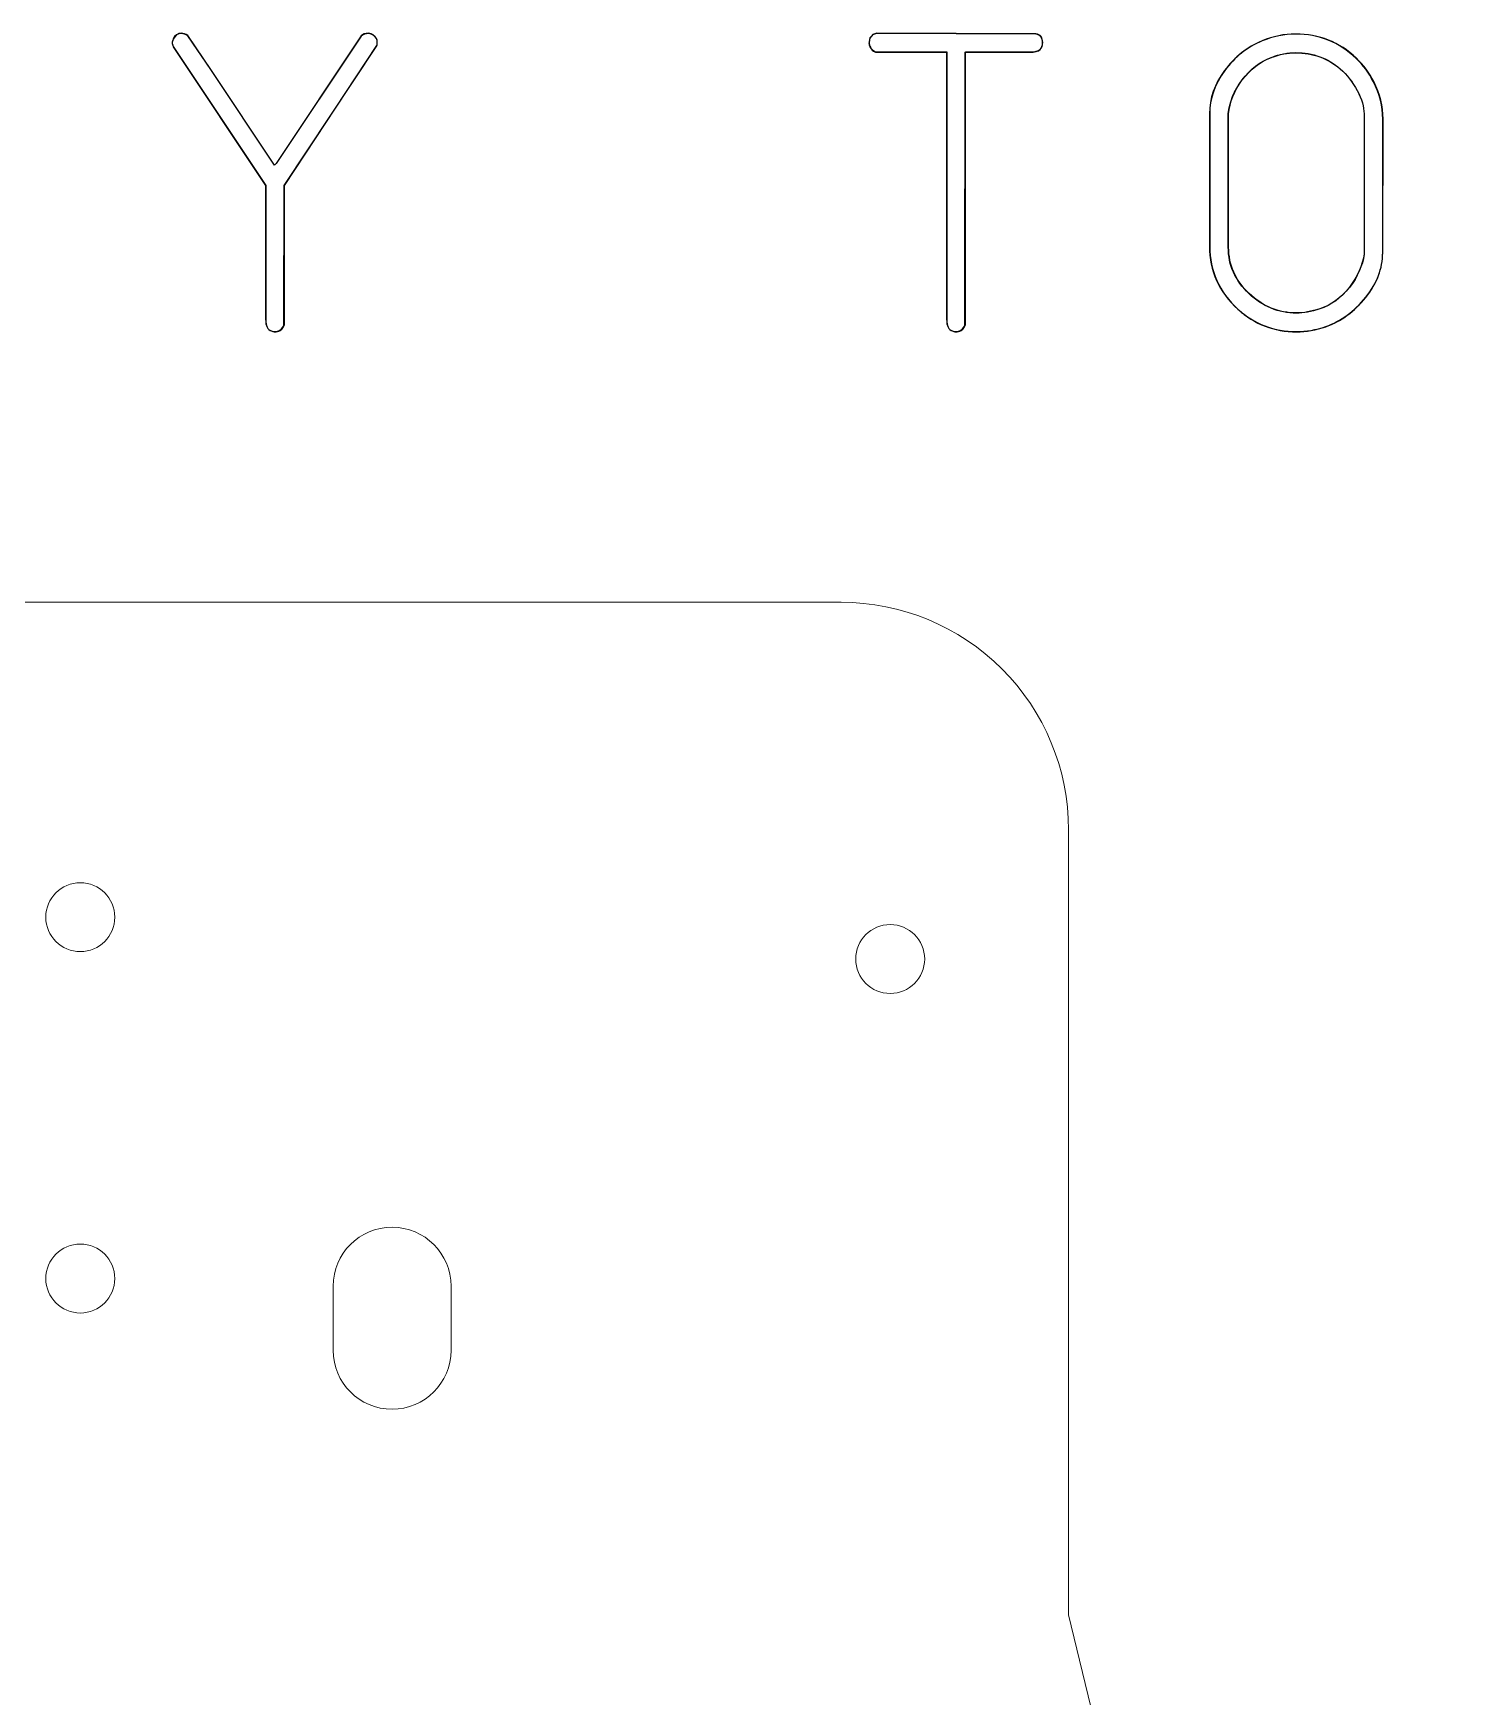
# Model space of a CAD drawing. Header units: inches. Extents: x -12 to 12, y -7.2 to 7.2.
# Drawn here: x -7.155 to -3.986, y 3.533 to 7.19 of the extents above; entities that cross this region are included whole.
import ezdxf

# ---------------------------------------------------------------- set-up
doc = ezdxf.new("R2010")
doc.units = ezdxf.units.IN
doc.header["$MEASUREMENT"] = 0
doc.layers.add('Layer 1', color=7, linetype='Continuous')

msp = doc.modelspace()

# ---------------------------------------------------------------- linework, layer by layer
at = {"layer": 'Layer 1'}
for points, knots in [([(-6.8153, 7.1853), (-6.8153, 7.1853), (-6.7649, 7.1105), (-6.7649, 7.1105), (-6.7649, 7.1105), (-6.7649, 7.1105), (-6.6248, 6.8999), (-6.6248, 6.8999), (-6.6248, 6.8999), (-6.6248, 6.8999), (-6.6211, 6.9036), (-6.6211, 6.9036), (-6.6211, 6.9036), (-6.6211, 6.9036), (-6.4345, 7.1845), (-6.4345, 7.1845), (-6.4345, 7.1845), (-6.4308, 7.1882), (-6.4253, 7.19), (-6.4178, 7.19), (-6.4178, 7.19), (-6.4103, 7.1887), (-6.4046, 7.185), (-6.4009, 7.1788), (-6.4009, 7.1788), (-6.3997, 7.177), (-6.3991, 7.1738), (-6.3991, 7.1694), (-6.3991, 7.1694), (-6.3991, 7.1663), (-6.3994, 7.1642), (-6.3999, 7.1629), (-6.3999, 7.1629), (-6.3999, 7.1629), (-6.6031, 6.8554), (-6.6031, 6.8554), (-6.6031, 6.8554), (-6.6031, 6.8554), (-6.6031, 6.5487), (-6.6031, 6.5487), (-6.6031, 6.5487), (-6.6037, 6.5449), (-6.6068, 6.5409), (-6.6126, 6.5365), (-6.6126, 6.5365), (-6.6164, 6.5347), (-6.6201, 6.5337), (-6.624, 6.5337), (-6.624, 6.5337), (-6.6266, 6.5337), (-6.6291, 6.5344), (-6.6317, 6.5357), (-6.6317, 6.5357), (-6.6399, 6.5381), (-6.644, 6.5466), (-6.644, 6.5609), (-6.644, 6.5609), (-6.644, 6.5609), (-6.644, 6.8554), (-6.644, 6.8554), (-6.644, 6.8554), (-6.644, 6.8554), (-6.8478, 7.1611), (-6.8478, 7.1611), (-6.8478, 7.1611), (-6.8491, 7.1648), (-6.8498, 7.1676), (-6.8498, 7.1694), (-6.8498, 7.1694), (-6.8498, 7.1713), (-6.8491, 7.1741), (-6.848, 7.1778), (-6.848, 7.1778), (-6.8436, 7.1859), (-6.8376, 7.19), (-6.8301, 7.19), (-6.8301, 7.19), (-6.8252, 7.19), (-6.8202, 7.1884), (-6.8153, 7.1853)], [0, 0, 0, 0, 0.047619, 0.047619, 0.047619, 0.047619, 0.095238, 0.095238, 0.095238, 0.095238, 0.142857, 0.142857, 0.142857, 0.142857, 0.190476, 0.190476, 0.190476, 0.190476, 0.238095, 0.238095, 0.238095, 0.238095, 0.285714, 0.285714, 0.285714, 0.285714, 0.333333, 0.333333, 0.333333, 0.333333, 0.380952, 0.380952, 0.380952, 0.380952, 0.428571, 0.428571, 0.428571, 0.428571, 0.47619, 0.47619, 0.47619, 0.47619, 0.52381, 0.52381, 0.52381, 0.52381, 0.571429, 0.571429, 0.571429, 0.571429, 0.619048, 0.619048, 0.619048, 0.619048, 0.666667, 0.666667, 0.666667, 0.666667, 0.714286, 0.714286, 0.714286, 0.714286, 0.761905, 0.761905, 0.761905, 0.761905, 0.809524, 0.809524, 0.809524, 0.809524, 0.857143, 0.857143, 0.857143, 0.857143, 0.904762, 0.904762, 0.904762, 0.904762, 1, 1, 1, 1]), ([(-4.9511, 7.189), (-4.941, 7.1873), (-4.9361, 7.1807), (-4.9361, 7.1695), (-4.9361, 7.1695), (-4.9361, 7.164), (-4.9379, 7.1591), (-4.9416, 7.1551), (-4.9416, 7.1551), (-4.9454, 7.151), (-4.9532, 7.1491), (-4.965, 7.1491), (-4.965, 7.1491), (-4.965, 7.1491), (-5.1061, 7.1491), (-5.1061, 7.1491), (-5.1061, 7.1491), (-5.1061, 7.1491), (-5.1061, 6.5487), (-5.1061, 6.5487), (-5.1061, 6.5487), (-5.1068, 6.5449), (-5.1099, 6.5409), (-5.1157, 6.5365), (-5.1157, 6.5365), (-5.1194, 6.5347), (-5.1232, 6.5337), (-5.1271, 6.5337), (-5.1271, 6.5337), (-5.1297, 6.5337), (-5.1321, 6.5344), (-5.1347, 6.5357), (-5.1347, 6.5357), (-5.143, 6.5381), (-5.1471, 6.5466), (-5.1471, 6.5609), (-5.1471, 6.5609), (-5.1471, 6.5609), (-5.1471, 7.1491), (-5.1471, 7.1491), (-5.1471, 7.1491), (-5.1471, 7.1491), (-5.3038, 7.1491), (-5.3038, 7.1491), (-5.3038, 7.1491), (-5.3093, 7.1521), (-5.313, 7.1556), (-5.315, 7.1593), (-5.315, 7.1593), (-5.3168, 7.163), (-5.3177, 7.1664), (-5.3177, 7.1695), (-5.3177, 7.1695), (-5.3177, 7.1713), (-5.3171, 7.1747), (-5.3159, 7.1798), (-5.3159, 7.1798), (-5.3122, 7.1859), (-5.3072, 7.1894), (-5.301, 7.19), (-5.301, 7.19), (-5.301, 7.19), (-4.9511, 7.189), (-4.9511, 7.189)], [0, 0, 0, 0, 0.058824, 0.058824, 0.058824, 0.058824, 0.117647, 0.117647, 0.117647, 0.117647, 0.176471, 0.176471, 0.176471, 0.176471, 0.235294, 0.235294, 0.235294, 0.235294, 0.294118, 0.294118, 0.294118, 0.294118, 0.352941, 0.352941, 0.352941, 0.352941, 0.411765, 0.411765, 0.411765, 0.411765, 0.470588, 0.470588, 0.470588, 0.470588, 0.529412, 0.529412, 0.529412, 0.529412, 0.588235, 0.588235, 0.588235, 0.588235, 0.647059, 0.647059, 0.647059, 0.647059, 0.705882, 0.705882, 0.705882, 0.705882, 0.764706, 0.764706, 0.764706, 0.764706, 0.823529, 0.823529, 0.823529, 0.823529, 0.882353, 0.882353, 0.882353, 0.882353, 1, 1, 1, 1]), ([(-4.2093, 7.0836), (-4.1956, 7.0567), (-4.1888, 7.0294), (-4.1888, 7.0013), (-4.1888, 7.0013), (-4.1888, 7.0013), (-4.1888, 6.7073), (-4.1888, 6.7073), (-4.1888, 6.7073), (-4.1888, 6.6732), (-4.2012, 6.6405), (-4.226, 6.6093), (-4.226, 6.6093), (-4.2509, 6.5783), (-4.2802, 6.5568), (-4.3138, 6.5449), (-4.3138, 6.5449), (-4.3354, 6.5375), (-4.3569, 6.5337), (-4.378, 6.5337), (-4.378, 6.5337), (-4.4277, 6.5337), (-4.4706, 6.5501), (-4.5067, 6.5831), (-4.5067, 6.5831), (-4.5483, 6.6212), (-4.5691, 6.6672), (-4.5691, 6.7213), (-4.5691, 6.7213), (-4.5691, 6.7213), (-4.5691, 7.0125), (-4.5691, 7.0125), (-4.5691, 7.0125), (-4.5691, 7.0462), (-4.5581, 7.0779), (-4.5361, 7.1078), (-4.5361, 7.1078), (-4.514, 7.1377), (-4.4867, 7.1595), (-4.4539, 7.1731), (-4.4539, 7.1731), (-4.4297, 7.183), (-4.4051, 7.1881), (-4.3804, 7.1881), (-4.3804, 7.1881), (-4.3289, 7.1881), (-4.2845, 7.1703), (-4.2473, 7.1349), (-4.2473, 7.1349), (-4.2319, 7.12), (-4.2192, 7.1027), (-4.2093, 7.0836)], [0, 0, 0, 0, 0.071429, 0.071429, 0.071429, 0.071429, 0.142857, 0.142857, 0.142857, 0.142857, 0.214286, 0.214286, 0.214286, 0.214286, 0.285714, 0.285714, 0.285714, 0.285714, 0.357143, 0.357143, 0.357143, 0.357143, 0.428571, 0.428571, 0.428571, 0.428571, 0.5, 0.5, 0.5, 0.5, 0.571429, 0.571429, 0.571429, 0.571429, 0.642857, 0.642857, 0.642857, 0.642857, 0.714286, 0.714286, 0.714286, 0.714286, 0.785714, 0.785714, 0.785714, 0.785714, 0.857143, 0.857143, 0.857143, 0.857143, 1, 1, 1, 1]), ([(-4.2447, 7.0641), (-4.2548, 7.0827), (-4.2671, 7.0985), (-4.2821, 7.1117), (-4.2821, 7.1117), (-4.3096, 7.1352), (-4.3424, 7.1471), (-4.3804, 7.1471), (-4.3804, 7.1471), (-4.3978, 7.1471), (-4.4155, 7.1437), (-4.4337, 7.1369), (-4.4337, 7.1369), (-4.4586, 7.1274), (-4.4801, 7.111), (-4.4978, 7.0873), (-4.4978, 7.0873), (-4.5155, 7.0637), (-4.5257, 7.0389), (-4.5282, 7.0127), (-4.5282, 7.0127), (-4.5282, 7.0127), (-4.5282, 6.7195), (-4.5282, 6.7195), (-4.5282, 6.7195), (-4.5282, 6.6802), (-4.5131, 6.6462), (-4.4828, 6.6176), (-4.4828, 6.6176), (-4.4526, 6.589), (-4.4178, 6.5747), (-4.3785, 6.5747), (-4.3785, 6.5747), (-4.3629, 6.5747), (-4.3458, 6.5778), (-4.3271, 6.584), (-4.3271, 6.584), (-4.3021, 6.5921), (-4.2805, 6.6078), (-4.2621, 6.6312), (-4.2621, 6.6312), (-4.2436, 6.6545), (-4.2329, 6.679), (-4.2298, 6.7045), (-4.2298, 6.7045), (-4.2298, 6.7045), (-4.2298, 7.0127), (-4.2298, 7.0127), (-4.2298, 7.0127), (-4.2298, 7.0281), (-4.2348, 7.0454), (-4.2447, 7.0641)], [0, 0, 0, 0, 0.071429, 0.071429, 0.071429, 0.071429, 0.142857, 0.142857, 0.142857, 0.142857, 0.214286, 0.214286, 0.214286, 0.214286, 0.285714, 0.285714, 0.285714, 0.285714, 0.357143, 0.357143, 0.357143, 0.357143, 0.428571, 0.428571, 0.428571, 0.428571, 0.5, 0.5, 0.5, 0.5, 0.571429, 0.571429, 0.571429, 0.571429, 0.642857, 0.642857, 0.642857, 0.642857, 0.714286, 0.714286, 0.714286, 0.714286, 0.785714, 0.785714, 0.785714, 0.785714, 0.857143, 0.857143, 0.857143, 0.857143, 1, 1, 1, 1])]:
    msp.add_open_spline(points, degree=3, knots=knots, dxfattribs=at)
at = {"layer": 'Layer 1', "lineweight": 25}
for points, knots in [([(-6.8152, 7.1847), (-6.8152, 7.1847), (-6.7648, 7.1101), (-6.7648, 7.1101), (-6.7648, 7.1101), (-6.7648, 7.1101), (-6.6248, 6.9), (-6.6248, 6.9), (-6.6248, 6.9), (-6.6248, 6.9), (-6.6209, 6.9037), (-6.6209, 6.9037), (-6.6209, 6.9037), (-6.6209, 6.9037), (-6.4343, 7.1836), (-6.4343, 7.1836), (-6.4343, 7.1836), (-6.4306, 7.1874), (-6.425, 7.1893), (-6.4176, 7.1893), (-6.4176, 7.1893), (-6.4101, 7.1881), (-6.4045, 7.1844), (-6.4007, 7.1782), (-6.4007, 7.1782), (-6.3995, 7.1763), (-6.3989, 7.1732), (-6.3989, 7.1689), (-6.3989, 7.1689), (-6.3989, 7.1657), (-6.3993, 7.1634), (-6.3998, 7.1621), (-6.3998, 7.1621), (-6.3998, 7.1621), (-6.6034, 6.8553), (-6.6034, 6.8553), (-6.6034, 6.8553), (-6.6034, 6.8553), (-6.6042, 6.5491), (-6.6042, 6.5491), (-6.6042, 6.5491), (-6.6048, 6.5453), (-6.6079, 6.5413), (-6.6136, 6.5369), (-6.6136, 6.5369), (-6.6174, 6.535), (-6.6211, 6.5341), (-6.6248, 6.5341), (-6.6248, 6.5341), (-6.6273, 6.5341), (-6.6298, 6.5348), (-6.6322, 6.536), (-6.6322, 6.536), (-6.6404, 6.5385), (-6.6444, 6.5469), (-6.6444, 6.5612), (-6.6444, 6.5612), (-6.6444, 6.5612), (-6.6444, 6.8553), (-6.6444, 6.8553), (-6.6444, 6.8553), (-6.6444, 6.8553), (-6.8477, 7.1604), (-6.8477, 7.1604), (-6.8477, 7.1604), (-6.849, 7.1641), (-6.8497, 7.167), (-6.8497, 7.1689), (-6.8497, 7.1689), (-6.8497, 7.1706), (-6.849, 7.1733), (-6.8477, 7.1771), (-6.8477, 7.1771), (-6.8434, 7.1852), (-6.8375, 7.1893), (-6.8301, 7.1893), (-6.8301, 7.1893), (-6.8251, 7.1893), (-6.8201, 7.1877), (-6.8152, 7.1847)], [0, 0, 0, 0, 0.047619, 0.047619, 0.047619, 0.047619, 0.095238, 0.095238, 0.095238, 0.095238, 0.142857, 0.142857, 0.142857, 0.142857, 0.190476, 0.190476, 0.190476, 0.190476, 0.238095, 0.238095, 0.238095, 0.238095, 0.285714, 0.285714, 0.285714, 0.285714, 0.333333, 0.333333, 0.333333, 0.333333, 0.380952, 0.380952, 0.380952, 0.380952, 0.428571, 0.428571, 0.428571, 0.428571, 0.47619, 0.47619, 0.47619, 0.47619, 0.52381, 0.52381, 0.52381, 0.52381, 0.571429, 0.571429, 0.571429, 0.571429, 0.619048, 0.619048, 0.619048, 0.619048, 0.666667, 0.666667, 0.666667, 0.666667, 0.714286, 0.714286, 0.714286, 0.714286, 0.761905, 0.761905, 0.761905, 0.761905, 0.809524, 0.809524, 0.809524, 0.809524, 0.857143, 0.857143, 0.857143, 0.857143, 0.904762, 0.904762, 0.904762, 0.904762, 1, 1, 1, 1]), ([(-4.9514, 7.1884), (-4.9414, 7.1865), (-4.9364, 7.18), (-4.9364, 7.1689), (-4.9364, 7.1689), (-4.9364, 7.1632), (-4.9383, 7.1583), (-4.9421, 7.1543), (-4.9421, 7.1543), (-4.9459, 7.1502), (-4.9536, 7.1483), (-4.9653, 7.1483), (-4.9653, 7.1483), (-4.9653, 7.1483), (-5.1063, 7.1483), (-5.1063, 7.1483), (-5.1063, 7.1483), (-5.1063, 7.1483), (-5.1072, 6.5491), (-5.1072, 6.5491), (-5.1072, 6.5491), (-5.1078, 6.5453), (-5.1109, 6.5413), (-5.1166, 6.5369), (-5.1166, 6.5369), (-5.1204, 6.535), (-5.1241, 6.5341), (-5.1278, 6.5341), (-5.1278, 6.5341), (-5.1303, 6.5341), (-5.1328, 6.5348), (-5.1352, 6.536), (-5.1352, 6.536), (-5.1433, 6.5385), (-5.1474, 6.5469), (-5.1474, 6.5612), (-5.1474, 6.5612), (-5.1474, 6.5612), (-5.1474, 7.1474), (-5.1474, 7.1474), (-5.1474, 7.1474), (-5.1474, 7.1474), (-5.3041, 7.1483), (-5.3041, 7.1483), (-5.3041, 7.1483), (-5.3097, 7.1513), (-5.3135, 7.1546), (-5.3153, 7.1584), (-5.3153, 7.1584), (-5.3172, 7.1622), (-5.3181, 7.1657), (-5.3181, 7.1689), (-5.3181, 7.1689), (-5.3181, 7.1706), (-5.3175, 7.174), (-5.3162, 7.1791), (-5.3162, 7.1791), (-5.3125, 7.1853), (-5.3075, 7.1887), (-5.3012, 7.1893), (-5.3012, 7.1893), (-5.3012, 7.1893), (-4.9514, 7.1884), (-4.9514, 7.1884)], [0, 0, 0, 0, 0.058824, 0.058824, 0.058824, 0.058824, 0.117647, 0.117647, 0.117647, 0.117647, 0.176471, 0.176471, 0.176471, 0.176471, 0.235294, 0.235294, 0.235294, 0.235294, 0.294118, 0.294118, 0.294118, 0.294118, 0.352941, 0.352941, 0.352941, 0.352941, 0.411765, 0.411765, 0.411765, 0.411765, 0.470588, 0.470588, 0.470588, 0.470588, 0.529412, 0.529412, 0.529412, 0.529412, 0.588235, 0.588235, 0.588235, 0.588235, 0.647059, 0.647059, 0.647059, 0.647059, 0.705882, 0.705882, 0.705882, 0.705882, 0.764706, 0.764706, 0.764706, 0.764706, 0.823529, 0.823529, 0.823529, 0.823529, 0.882353, 0.882353, 0.882353, 0.882353, 1, 1, 1, 1]), ([(-4.2085, 7.0838), (-4.1948, 7.057), (-4.1879, 7.0296), (-4.1879, 7.0018), (-4.1879, 7.0018), (-4.1879, 7.0018), (-4.1888, 6.7077), (-4.1888, 6.7077), (-4.1888, 6.7077), (-4.1888, 6.6735), (-4.2012, 6.6409), (-4.2261, 6.6098), (-4.2261, 6.6098), (-4.251, 6.5787), (-4.2802, 6.5572), (-4.3138, 6.5454), (-4.3138, 6.5454), (-4.3356, 6.5378), (-4.3571, 6.5341), (-4.3782, 6.5341), (-4.3782, 6.5341), (-4.428, 6.5341), (-4.471, 6.5506), (-4.5071, 6.5836), (-4.5071, 6.5836), (-4.5488, 6.6214), (-4.5696, 6.6676), (-4.5696, 6.7218), (-4.5696, 6.7218), (-4.5696, 6.7218), (-4.5696, 7.0128), (-4.5696, 7.0128), (-4.5696, 7.0128), (-4.5696, 7.0465), (-4.5586, 7.0783), (-4.5364, 7.1081), (-4.5364, 7.1081), (-4.5143, 7.1379), (-4.4868, 7.1596), (-4.454, 7.1734), (-4.454, 7.1734), (-4.4296, 7.1834), (-4.4051, 7.1884), (-4.3802, 7.1884), (-4.3802, 7.1884), (-4.3285, 7.1884), (-4.284, 7.1707), (-4.2467, 7.1352), (-4.2467, 7.1352), (-4.2311, 7.1203), (-4.2184, 7.1032), (-4.2085, 7.0838)], [0, 0, 0, 0, 0.071429, 0.071429, 0.071429, 0.071429, 0.142857, 0.142857, 0.142857, 0.142857, 0.214286, 0.214286, 0.214286, 0.214286, 0.285714, 0.285714, 0.285714, 0.285714, 0.357143, 0.357143, 0.357143, 0.357143, 0.428571, 0.428571, 0.428571, 0.428571, 0.5, 0.5, 0.5, 0.5, 0.571429, 0.571429, 0.571429, 0.571429, 0.642857, 0.642857, 0.642857, 0.642857, 0.714286, 0.714286, 0.714286, 0.714286, 0.785714, 0.785714, 0.785714, 0.785714, 0.857143, 0.857143, 0.857143, 0.857143, 1, 1, 1, 1]), ([(-4.2448, 7.0643), (-4.2547, 7.0829), (-4.2672, 7.0988), (-4.2821, 7.1118), (-4.2821, 7.1118), (-4.3094, 7.1355), (-4.3421, 7.1474), (-4.3802, 7.1474), (-4.3802, 7.1474), (-4.3975, 7.1474), (-4.4153, 7.1439), (-4.4333, 7.137), (-4.4333, 7.137), (-4.4582, 7.1277), (-4.4795, 7.1112), (-4.4974, 7.0875), (-4.4974, 7.0875), (-4.515, 7.0639), (-4.5251, 7.039), (-4.5275, 7.0128), (-4.5275, 7.0128), (-4.5275, 7.0128), (-4.5275, 6.7199), (-4.5275, 6.7199), (-4.5275, 6.7199), (-4.5275, 6.6806), (-4.5125, 6.6467), (-4.4824, 6.6181), (-4.4824, 6.6181), (-4.4522, 6.5894), (-4.4174, 6.5751), (-4.3782, 6.5751), (-4.3782, 6.5751), (-4.3628, 6.5751), (-4.3457, 6.5782), (-4.327, 6.5844), (-4.327, 6.5844), (-4.3021, 6.5925), (-4.2805, 6.6082), (-4.2621, 6.6315), (-4.2621, 6.6315), (-4.2438, 6.655), (-4.233, 6.6794), (-4.2298, 6.7049), (-4.2298, 6.7049), (-4.2298, 6.7049), (-4.2298, 7.0128), (-4.2298, 7.0128), (-4.2298, 7.0128), (-4.2298, 7.0285), (-4.2348, 7.0456), (-4.2448, 7.0643)], [0, 0, 0, 0, 0.071429, 0.071429, 0.071429, 0.071429, 0.142857, 0.142857, 0.142857, 0.142857, 0.214286, 0.214286, 0.214286, 0.214286, 0.285714, 0.285714, 0.285714, 0.285714, 0.357143, 0.357143, 0.357143, 0.357143, 0.428571, 0.428571, 0.428571, 0.428571, 0.5, 0.5, 0.5, 0.5, 0.571429, 0.571429, 0.571429, 0.571429, 0.642857, 0.642857, 0.642857, 0.642857, 0.714286, 0.714286, 0.714286, 0.714286, 0.785714, 0.785714, 0.785714, 0.785714, 0.857143, 0.857143, 0.857143, 0.857143, 1, 1, 1, 1])]:
    msp.add_open_spline(points, degree=3, knots=knots, dxfattribs=at)
at = {"layer": 'Layer 1', "lineweight": 20}
for points, knots in [([(-8.3793, 5.9391), (-8.5119, 5.9391), (-8.6391, 5.8864), (-8.7329, 5.7927), (-8.7329, 5.7927), (-8.8267, 5.6989), (-8.8793, 5.5717), (-8.8793, 5.4391), (-8.8793, 5.4391), (-8.8793, 5.4391), (-8.8793, 3.713), (-8.8793, 3.713), (-8.8793, 3.713), (-8.8793, 3.713), (-9.7378, 0.1752), (-9.7378, 0.1752), (-9.7378, 0.1752), (-9.7721, 0.0268), (-9.7368, -0.1292), (-9.6419, -0.2485), (-9.6419, -0.2485), (-9.5471, -0.3678), (-9.403, -0.4373), (-9.2506, -0.4373), (-9.2506, -0.4373), (-9.2506, -0.4373), (-8.9399, -0.4373), (-8.9399, -0.4373), (-8.9399, -0.4373), (-8.8778, -0.4968), (-8.7936, -0.5334), (-8.7008, -0.5334), (-8.7008, -0.5334), (-8.608, -0.5334), (-8.5237, -0.4968), (-8.4616, -0.4373), (-8.4616, -0.4373), (-8.4616, -0.4373), (-5.297, -0.4373), (-5.297, -0.4373), (-5.297, -0.4373), (-5.2349, -0.4968), (-5.1507, -0.5334), (-5.0578, -0.5334), (-5.0578, -0.5334), (-4.9651, -0.5334), (-4.8809, -0.4968), (-4.8187, -0.4373), (-4.8187, -0.4373), (-4.8187, -0.4373), (-4.508, -0.4373), (-4.508, -0.4373), (-4.508, -0.4373), (-4.3556, -0.4373), (-4.2115, -0.3678), (-4.1166, -0.2485), (-4.1166, -0.2485), (-4.0218, -0.1292), (-3.9865, 0.0267), (-4.0209, 0.1752), (-4.0209, 0.1752), (-4.0209, 0.1752), (-4.8793, 3.713), (-4.8793, 3.713), (-4.8793, 3.713), (-4.8793, 3.713), (-4.8793, 5.4391), (-4.8793, 5.4391), (-4.8793, 5.4391), (-4.8793, 5.5717), (-4.932, 5.6989), (-5.0258, 5.7927), (-5.0258, 5.7927), (-5.1195, 5.8864), (-5.2467, 5.9391), (-5.3793, 5.9391), (-5.3793, 5.9391), (-5.3793, 5.9391), (-8.3793, 5.9391), (-8.3793, 5.9391)], [0, 0, 0, 0, 0.047619, 0.047619, 0.047619, 0.047619, 0.095238, 0.095238, 0.095238, 0.095238, 0.142857, 0.142857, 0.142857, 0.142857, 0.190476, 0.190476, 0.190476, 0.190476, 0.238095, 0.238095, 0.238095, 0.238095, 0.285714, 0.285714, 0.285714, 0.285714, 0.333333, 0.333333, 0.333333, 0.333333, 0.380952, 0.380952, 0.380952, 0.380952, 0.428571, 0.428571, 0.428571, 0.428571, 0.47619, 0.47619, 0.47619, 0.47619, 0.52381, 0.52381, 0.52381, 0.52381, 0.571429, 0.571429, 0.571429, 0.571429, 0.619048, 0.619048, 0.619048, 0.619048, 0.666667, 0.666667, 0.666667, 0.666667, 0.714286, 0.714286, 0.714286, 0.714286, 0.761905, 0.761905, 0.761905, 0.761905, 0.809524, 0.809524, 0.809524, 0.809524, 0.857143, 0.857143, 0.857143, 0.857143, 0.904762, 0.904762, 0.904762, 0.904762, 1, 1, 1, 1]), ([(-6.976, 5.2468), (-6.976, 5.2049), (-7.0099, 5.171), (-7.0518, 5.171), (-7.0518, 5.171), (-7.0937, 5.171), (-7.1276, 5.2049), (-7.1276, 5.2468), (-7.1276, 5.2468), (-7.1276, 5.2887), (-7.0937, 5.3226), (-7.0518, 5.3226), (-7.0518, 5.3226), (-7.0099, 5.3226), (-6.976, 5.2887), (-6.976, 5.2468)], [0, 0, 0, 0, 0.2, 0.2, 0.2, 0.2, 0.4, 0.4, 0.4, 0.4, 0.6, 0.6, 0.6, 0.6, 1, 1, 1, 1]), ([(-5.1956, 5.1548), (-5.1956, 5.113), (-5.2296, 5.079), (-5.2714, 5.079), (-5.2714, 5.079), (-5.3133, 5.079), (-5.3472, 5.113), (-5.3472, 5.1548), (-5.3472, 5.1548), (-5.3472, 5.1967), (-5.3133, 5.2306), (-5.2714, 5.2306), (-5.2714, 5.2306), (-5.2296, 5.2306), (-5.1956, 5.1967), (-5.1956, 5.1548)], [0, 0, 0, 0, 0.2, 0.2, 0.2, 0.2, 0.4, 0.4, 0.4, 0.4, 0.6, 0.6, 0.6, 0.6, 1, 1, 1, 1]), ([(-6.976, 4.4524), (-6.976, 4.4106), (-7.0099, 4.3766), (-7.0518, 4.3766), (-7.0518, 4.3766), (-7.0937, 4.3766), (-7.1276, 4.4106), (-7.1276, 4.4524), (-7.1276, 4.4524), (-7.1276, 4.4943), (-7.0937, 4.5282), (-7.0518, 4.5282), (-7.0518, 4.5282), (-7.0099, 4.5282), (-6.976, 4.4943), (-6.976, 4.4524)], [0, 0, 0, 0, 0.2, 0.2, 0.2, 0.2, 0.4, 0.4, 0.4, 0.4, 0.6, 0.6, 0.6, 0.6, 1, 1, 1, 1])]:
    msp.add_open_spline(points, degree=3, knots=knots, dxfattribs=at)
at = {"layer": 'Layer 1', "lineweight": 15}
msp.add_open_spline([(-6.2369, 4.4356), (-6.2369, 4.4356), (-6.2369, 4.2946), (-6.2369, 4.2946), (-6.2369, 4.2946), (-6.2369, 4.2229), (-6.2947, 4.1651), (-6.3664, 4.1651), (-6.3664, 4.1651), (-6.4382, 4.1651), (-6.4959, 4.2229), (-6.4959, 4.2946), (-6.4959, 4.2946), (-6.4959, 4.2946), (-6.4959, 4.4356), (-6.4959, 4.4356), (-6.4959, 4.4356), (-6.4959, 4.5074), (-6.4382, 4.5651), (-6.3664, 4.5651), (-6.3664, 4.5651), (-6.2947, 4.5651), (-6.2369, 4.5074), (-6.2369, 4.4356)], degree=3, knots=[0, 0, 0, 0, 0.142857, 0.142857, 0.142857, 0.142857, 0.285714, 0.285714, 0.285714, 0.285714, 0.428571, 0.428571, 0.428571, 0.428571, 0.571429, 0.571429, 0.571429, 0.571429, 0.714286, 0.714286, 0.714286, 0.714286, 1, 1, 1, 1], dxfattribs=at)

doc.saveas('drawing.dxf')
